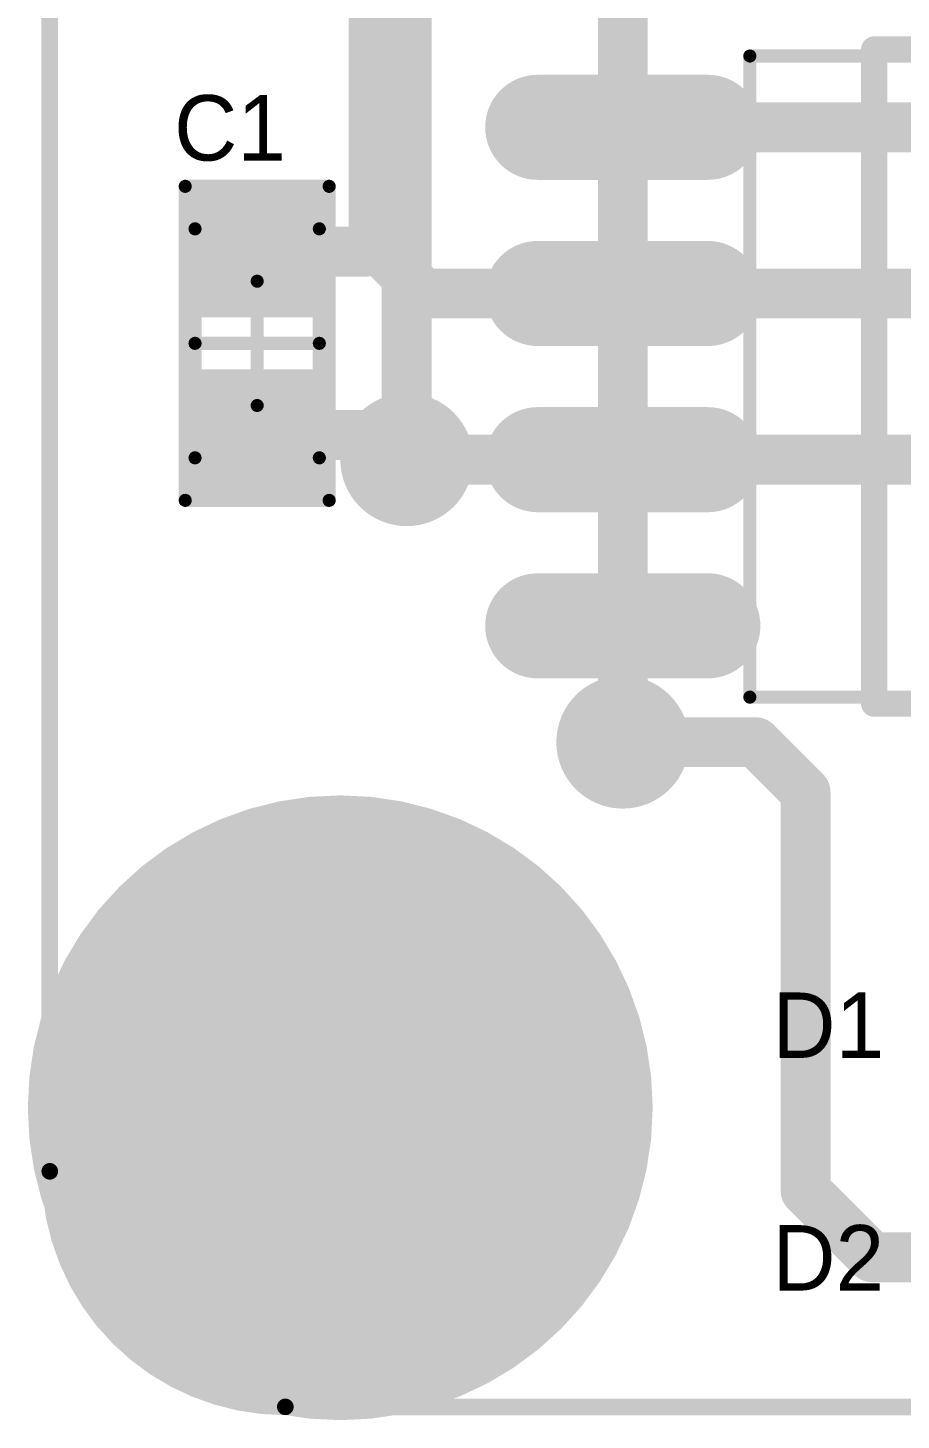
# Model space of a CAD drawing. Extents: x 0.706 to 1.29, y 0.996 to 1.636.
# Drawn here: x 0.706 to 0.9688, y 0.996 to 1.4149 of the extents above; entities that cross this region are included whole.
import ezdxf

# ---------------------------------------------------------------- set-up
doc = ezdxf.new("R2010")
doc.units = 0
doc.layers.get('0').update_dxf_attribs({"linetype": 'CONTINUOUS'})
for name, color, linetype in [('BOTTOMLAYER', 5, 'CONTINUOUS'), ('BOTTOMSOLDER', 6, 'CONTINUOUS'), ('MECHANICAL1', 6, 'CONTINUOUS'), ('MECHANICAL13', 56, 'CONTINUOUS'), ('MECHANICAL15', 56, 'CONTINUOUS'), ('MULTILAYER', 9, 'CONTINUOUS'), ('TOPLAYER', 1, 'CONTINUOUS'), ('TOPOVERLAY', 2, 'CONTINUOUS'), ('TOPPASTE', 8, 'CONTINUOUS'), ('TOPSOLDER', 216, 'CONTINUOUS')]:
    doc.layers.add(name, color=color, linetype=linetype)

# ---------------------------------------------------------------- blocks, each defined once
blk = doc.blocks.new('1608_0603__8')
at = {"layer": 'MECHANICAL13', "const_width": 0.003937}
for points in [[(-0.0344488, 0.0187009), (0.0344489, 0.0187009)], [(-0.0344488, 0.0187009), (-0.0344488, -0.0187007)], [(0.0344489, 0.0187009), (0.0344489, -0.0187007)], [(-0.0344488, -0.0187007), (0.0344489, -0.0187007)]]:
    blk.add_lwpolyline(points, dxfattribs=at)
at = {"layer": 'MECHANICAL13', "const_width": 0.0019685}
for points in [[(-0.035433, 0.0187009, 1), (-0.0334646, 0.0187009, 1)], [(-0.035433, 0.0187009, 1), (-0.0334646, 0.0187009, 1)], [(0.0334647, 0.0187009, 1), (0.0354331, 0.0187009, 1)], [(0.0334647, 0.0187009, 1), (0.0354331, 0.0187009, 1)], [(-0.035433, -0.0187007, 1), (-0.0334646, -0.0187007, 1)], [(-0.035433, -0.0187007, 1), (-0.0334646, -0.0187007, 1)], [(0.0334647, -0.0187007, 1), (0.0354331, -0.0187007, 1)], [(0.0334647, -0.0187007, 1), (0.0354331, -0.0187007, 1)]]:
    blk.add_lwpolyline(points, format="xyb", close=True, dxfattribs=at)
at = {"layer": 'MECHANICAL15', "const_width": 0.003937}
for points in [[(-0.047244, 0.0216536), (0.0472441, 0.0216536)], [(-0.047244, 0.0216536), (-0.047244, -0.0216535)], [(0.0472441, 0.0216536), (0.0472441, -0.0216535)], [(1e-07, 0.0187009), (1e-07, -0.0187007)], [(-0.0187007, 1e-07), (0.0187008, 1e-07)], [(-0.047244, -0.0216535), (0.0472441, -0.0216535)]]:
    blk.add_lwpolyline(points, dxfattribs=at)
at = {"layer": 'MECHANICAL15', "const_width": 0.0019685}
for points in [[(-0.0482282, 0.0216536, 1), (-0.0462598, 0.0216536, 1)], [(-0.0482282, 0.0216536, 1), (-0.0462598, 0.0216536, 1)], [(0.0462599, 0.0216536, 1), (0.0482283, 0.0216536, 1)], [(0.0462599, 0.0216536, 1), (0.0482283, 0.0216536, 1)], [(-0.0009841, 0.0187009, 1), (0.0009843, 0.0187009, 1)], [(-0.0196849, 1e-07, 1), (-0.0177165, 1e-07, 1)], [(0.0177166, 1e-07, 1), (0.019685, 1e-07, 1)], [(-0.0009841, -0.0187007, 1), (0.0009843, -0.0187007, 1)], [(-0.0482282, -0.0216535, 1), (-0.0462598, -0.0216535, 1)], [(-0.0482282, -0.0216535, 1), (-0.0462598, -0.0216535, 1)], [(0.0462599, -0.0216535, 1), (0.0482283, -0.0216535, 1)], [(0.0462599, -0.0216535, 1), (0.0482283, -0.0216535, 1)]]:
    blk.add_lwpolyline(points, format="xyb", close=True, dxfattribs=at)
at = {"layer": 'TOPLAYER'}
for points in [[(-0.011811, -0.0177164), (-0.011811, 0.0177166), (-0.043307, -0.0177164), (-0.043307, 0.0177166)], [(0.0433071, -0.0177164), (0.0433071, 0.0177166), (0.0118111, -0.0177164), (0.0118111, 0.0177166)]]:
    blk.add_solid(points, dxfattribs=at)
at = {"layer": 'TOPPASTE'}
for points in [[(-0.011811, -0.0177164), (-0.011811, 0.0177166), (-0.043307, -0.0177164), (-0.043307, 0.0177166)], [(0.0433071, -0.0177164), (0.0433071, 0.0177166), (0.0118111, -0.0177164), (0.0118111, 0.0177166)]]:
    blk.add_solid(points, dxfattribs=at)
at = {"layer": 'TOPSOLDER'}
for points in [[(-0.007811, -0.0217164), (-0.007811, 0.0217166), (-0.047307, -0.0217164), (-0.047307, 0.0217166)], [(0.0473071, -0.0217164), (0.0473071, 0.0217166), (0.0078111, -0.0217164), (0.0078111, 0.0217166)]]:
    blk.add_solid(points, dxfattribs=at)
blk = doc.blocks.new('SO_8_10')
at = {"layer": 'MECHANICAL13', "const_width": 0.003937}
for points in [[(0.076772, 0.0964572), (-0.076772, 0.0964572)], [(-0.076772, 0.0964572), (-0.076772, -0.0964568)], [(0.076772, 0.0964572), (0.076772, -0.0964568)], [(0.076772, -0.0964568), (-0.076772, -0.0964568)]]:
    blk.add_lwpolyline(points, dxfattribs=at)
at = {"layer": 'MECHANICAL13'}
for points, const_width in [([(-0.0777562, 0.0964572, 1), (-0.0757878, 0.0964572, 1)], 0.0019685), ([(-0.0777562, 0.0964572, 1), (-0.0757878, 0.0964572, 1)], 0.0019685), ([(0.0757878, 0.0964572, 1), (0.0777562, 0.0964572, 1)], 0.0019685), ([(0.0757878, 0.0964572, 1), (0.0777562, 0.0964572, 1)], 0.0019685), ([(-0.0216536, 0.0610236, 1), (-0.0610236, 0.0610236, 1)], 0.003937), ([(-0.0620078, 0.0610236, 1), (-0.0600394, 0.0610236, 1)], 0.0019685), ([(-0.0226378, 0.0610236, 1), (-0.0206694, 0.0610236, 1)], 0.0019685), ([(-0.0777562, -0.0964568, 1), (-0.0757878, -0.0964568, 1)], 0.0019685), ([(-0.0777562, -0.0964568, 1), (-0.0757878, -0.0964568, 1)], 0.0019685), ([(0.0757878, -0.0964568, 1), (0.0777562, -0.0964568, 1)], 0.0019685), ([(0.0757878, -0.0964568, 1), (0.0777562, -0.0964568, 1)], 0.0019685)]:
    blk.add_lwpolyline(points, format="xyb", close=True, dxfattribs=dict(at, const_width=const_width))
at = {"layer": 'MECHANICAL15', "const_width": 0.003937}
for points in [[(0, 0.0196852), (0, -0.0196848)], [(0.019686, -8e-07), (-0.019686, -8e-07)]]:
    blk.add_lwpolyline(points, dxfattribs=at)
at = {"layer": 'MECHANICAL15', "const_width": 0.0019685}
for points in [[(-0.0009842, 0.0196852, 1), (0.0009842, 0.0196852, 1)], [(-0.0206702, -8e-07, 1), (-0.0187018, -8e-07, 1)], [(0.0187018, -8e-07, 1), (0.0206702, -8e-07, 1)], [(-0.0009842, -0.0196848, 1), (0.0009842, -0.0196848, 1)]]:
    blk.add_lwpolyline(points, format="xyb", close=True, dxfattribs=at)
at = {"layer": 'TOPLAYER', "const_width": 0.023622}
for points in [[(-0.1405905, 0.075), (-0.0894095, 0.075)], [(0.0894095, 0.075), (0.1405905, 0.075)], [(-0.1405905, 0.025), (-0.0894095, 0.025)], [(0.0894095, 0.025), (0.1405905, 0.025)], [(-0.1405905, -0.025), (-0.0894095, -0.025)], [(0.0894095, -0.025), (0.1405905, -0.025)], [(-0.1405905, -0.075), (-0.0894095, -0.075)], [(0.0894095, -0.075), (0.1405905, -0.075)]]:
    blk.add_lwpolyline(points, dxfattribs=at)
at = {"layer": 'TOPLAYER', "const_width": 0.011811}
for points in [[(-0.146496, 0.075, 1), (-0.134685, 0.075, 1)], [(-0.095315, 0.075, 1), (-0.083504, 0.075, 1)], [(0.083504, 0.075, 1), (0.095315, 0.075, 1)], [(0.134685, 0.075, 1), (0.146496, 0.075, 1)], [(-0.146496, 0.025, 1), (-0.134685, 0.025, 1)], [(-0.095315, 0.025, 1), (-0.083504, 0.025, 1)], [(0.083504, 0.025, 1), (0.095315, 0.025, 1)], [(0.134685, 0.025, 1), (0.146496, 0.025, 1)], [(-0.146496, -0.025, 1), (-0.134685, -0.025, 1)], [(-0.095315, -0.025, 1), (-0.083504, -0.025, 1)], [(0.083504, -0.025, 1), (0.095315, -0.025, 1)], [(0.134685, -0.025, 1), (0.146496, -0.025, 1)], [(-0.146496, -0.075, 1), (-0.134685, -0.075, 1)], [(-0.095315, -0.075, 1), (-0.083504, -0.075, 1)], [(0.083504, -0.075, 1), (0.095315, -0.075, 1)], [(0.134685, -0.075, 1), (0.146496, -0.075, 1)]]:
    blk.add_lwpolyline(points, format="xyb", close=True, dxfattribs=at)
at = {"layer": 'TOPOVERLAY'}
for points, const_width in [([(-0.0875984, 0.1084646, 1), (-0.097441, 0.1084646, 1)], 0.0098425), ([(-0.0999016, 0.1084646, 1), (-0.0949804, 0.1084646, 1)], 0.0049212), ([(-0.090059, 0.1084646, 1), (-0.0851378, 0.1084646, 1)], 0.0049212), ([(-0.0413385, 0.0984252, 1), (-0.0374015, 0.0984252, 1)], 0.003937), ([(-0.0413385, 0.0984252, 1), (-0.0374015, 0.0984252, 1)], 0.003937), ([(0.0374015, 0.0984252, 1), (0.0413385, 0.0984252, 1)], 0.003937), ([(0.0374015, 0.0984252, 1), (0.0413385, 0.0984252, 1)], 0.003937), ([(-0.0413385, -0.0984248, 1), (-0.0374015, -0.0984248, 1)], 0.003937), ([(-0.0413385, -0.0984248, 1), (-0.0374015, -0.0984248, 1)], 0.003937), ([(0.0374015, -0.0984248, 1), (0.0413385, -0.0984248, 1)], 0.003937), ([(0.0374015, -0.0984248, 1), (0.0413385, -0.0984248, 1)], 0.003937)]:
    blk.add_lwpolyline(points, format="xyb", close=True, dxfattribs=dict(at, const_width=const_width))
at = {"layer": 'TOPOVERLAY', "const_width": 0.007874}
for points in [[(0.03937, 0.0984252), (-0.03937, 0.0984252)], [(-0.03937, 0.0984252), (-0.03937, -0.0984248)], [(0.03937, 0.0984252), (0.03937, -0.0984248)], [(0.03937, -0.0984248), (-0.03937, -0.0984248)]]:
    blk.add_lwpolyline(points, dxfattribs=at)
at = {"layer": 'TOPPASTE', "const_width": 0.023622}
for points in [[(-0.1405905, 0.075), (-0.0894095, 0.075)], [(0.0894095, 0.075), (0.1405905, 0.075)], [(-0.1405905, 0.025), (-0.0894095, 0.025)], [(0.0894095, 0.025), (0.1405905, 0.025)], [(-0.1405905, -0.025), (-0.0894095, -0.025)], [(0.0894095, -0.025), (0.1405905, -0.025)], [(-0.1405905, -0.075), (-0.0894095, -0.075)], [(0.0894095, -0.075), (0.1405905, -0.075)]]:
    blk.add_lwpolyline(points, dxfattribs=at)
at = {"layer": 'TOPPASTE', "const_width": 0.011811}
for points in [[(-0.146496, 0.075, 1), (-0.134685, 0.075, 1)], [(-0.095315, 0.075, 1), (-0.083504, 0.075, 1)], [(0.083504, 0.075, 1), (0.095315, 0.075, 1)], [(0.134685, 0.075, 1), (0.146496, 0.075, 1)], [(-0.146496, 0.025, 1), (-0.134685, 0.025, 1)], [(-0.095315, 0.025, 1), (-0.083504, 0.025, 1)], [(0.083504, 0.025, 1), (0.095315, 0.025, 1)], [(0.134685, 0.025, 1), (0.146496, 0.025, 1)], [(-0.146496, -0.025, 1), (-0.134685, -0.025, 1)], [(-0.095315, -0.025, 1), (-0.083504, -0.025, 1)], [(0.083504, -0.025, 1), (0.095315, -0.025, 1)], [(0.134685, -0.025, 1), (0.146496, -0.025, 1)], [(-0.146496, -0.075, 1), (-0.134685, -0.075, 1)], [(-0.095315, -0.075, 1), (-0.083504, -0.075, 1)], [(0.083504, -0.075, 1), (0.095315, -0.075, 1)], [(0.134685, -0.075, 1), (0.146496, -0.075, 1)]]:
    blk.add_lwpolyline(points, format="xyb", close=True, dxfattribs=at)
at = {"layer": 'TOPSOLDER', "const_width": 0.031622}
for points in [[(-0.1405905, 0.075), (-0.0894095, 0.075)], [(0.0894095, 0.075), (0.1405905, 0.075)], [(-0.1405905, 0.025), (-0.0894095, 0.025)], [(0.0894095, 0.025), (0.1405905, 0.025)], [(-0.1405905, -0.025), (-0.0894095, -0.025)], [(0.0894095, -0.025), (0.1405905, -0.025)], [(-0.1405905, -0.075), (-0.0894095, -0.075)], [(0.0894095, -0.075), (0.1405905, -0.075)]]:
    blk.add_lwpolyline(points, dxfattribs=at)
at = {"layer": 'TOPSOLDER', "const_width": 0.015811}
for points in [[(-0.148496, 0.075, 1), (-0.132685, 0.075, 1)], [(-0.097315, 0.075, 1), (-0.081504, 0.075, 1)], [(0.081504, 0.075, 1), (0.097315, 0.075, 1)], [(0.132685, 0.075, 1), (0.148496, 0.075, 1)], [(-0.148496, 0.025, 1), (-0.132685, 0.025, 1)], [(-0.097315, 0.025, 1), (-0.081504, 0.025, 1)], [(0.081504, 0.025, 1), (0.097315, 0.025, 1)], [(0.132685, 0.025, 1), (0.148496, 0.025, 1)], [(-0.148496, -0.025, 1), (-0.132685, -0.025, 1)], [(-0.097315, -0.025, 1), (-0.081504, -0.025, 1)], [(0.081504, -0.025, 1), (0.097315, -0.025, 1)], [(0.132685, -0.025, 1), (0.148496, -0.025, 1)], [(-0.148496, -0.075, 1), (-0.132685, -0.075, 1)], [(-0.097315, -0.075, 1), (-0.081504, -0.075, 1)], [(0.081504, -0.075, 1), (0.097315, -0.075, 1)], [(0.132685, -0.075, 1), (0.148496, -0.075, 1)]]:
    blk.add_lwpolyline(points, format="xyb", close=True, dxfattribs=at)

msp = doc.modelspace()

# ---------------------------------------------------------------- linework, layer by layer
at = {"layer": 'BOTTOMLAYER', "const_width": 0.015}
for points in [[(0.82, 1.285), (0.82, 1.565)], [(0.885, 1.2), (0.885, 1.535)]]:
    msp.add_lwpolyline(points, dxfattribs=at)
at = {"layer": 'BOTTOMLAYER'}
for points, const_width in [([(0.81, 1.285, 1), (0.83, 1.285, 1)], 0.02), ([(0.81625, 1.285, 1), (0.82375, 1.285, 1)], 0.0075), ([(0.875, 1.2, 1), (0.895, 1.2, 1)], 0.02), ([(0.88125, 1.2, 1), (0.88875, 1.2, 1)], 0.0075), ([(0.755, 1.09, 1), (0.845, 1.09, 1)], 0.09)]:
    msp.add_lwpolyline(points, format="xyb", close=True, dxfattribs=dict(at, const_width=const_width))
at = {"layer": 'BOTTOMSOLDER', "const_width": 0.094}
msp.add_lwpolyline([(0.753, 1.09, 1), (0.847, 1.09, 1)], format="xyb", close=True, dxfattribs=at)
at = {"layer": 'MECHANICAL1', "const_width": 0.005}
for points in [[(0.7125983, 1.0708662), (0.7125983, 1.5039373)], [(0.7834644, 1), (1.2165356, 1)]]:
    msp.add_lwpolyline(points, dxfattribs=at)
msp.add_lwpolyline([(0.7834644, 1, -0.414213562372877), (0.7125982, 1.0708662)], format="xyb", dxfattribs=at)
at = {"layer": 'MECHANICAL1', "const_width": 0.0025}
for points in [[(0.7113482, 1.0708662, 1), (0.7138482, 1.0708662, 1)], [(0.7113483, 1.0708662, 1), (0.7138483, 1.0708662, 1)], [(0.7822144, 1, 1), (0.7847144, 1, 1)], [(0.7822144, 1, 1), (0.7847144, 1, 1)]]:
    msp.add_lwpolyline(points, format="xyb", close=True, dxfattribs=at)
at = {"layer": 'MULTILAYER'}
for points, const_width in [([(0.81, 1.285, 1), (0.83, 1.285, 1)], 0.02), ([(0.875, 1.2, 1), (0.895, 1.2, 1)], 0.02), ([(0.755, 1.09, 1), (0.845, 1.09, 1)], 0.09)]:
    msp.add_lwpolyline(points, format="xyb", close=True, dxfattribs=dict(at, const_width=const_width))
at = {"layer": 'TOPLAYER', "const_width": 0.015}
for points in [[(0.81, 1.35), (0.81, 1.445)], [(0.885, 1.385), (1.02, 1.385)], [(0.81, 1.35), (0.81, 1.365)], [(0.8075591, 1.3475591), (0.81, 1.35)], [(0.81, 1.35), (0.825, 1.335)], [(0.7749999, 1.3475591), (0.8075591, 1.3475591)], [(0.825, 1.335), (0.885, 1.335)], [(0.885, 1.335), (1.03, 1.335)], [(0.7749999, 1.292441), (0.812559, 1.292441)], [(0.812559, 1.292441), (0.82, 1.285)], [(0.82, 1.285), (0.885, 1.285)], [(0.885, 1.285), (1, 1.285)], [(0.885, 1.2), (0.885, 1.235)], [(0.885, 1.19), (0.885, 1.2)], [(0.89, 1.195), (0.895, 1.2)], [(0.895, 1.2), (0.925, 1.2)], [(0.925, 1.2), (0.94, 1.185)], [(0.885, 1.19), (0.89, 1.195)], [(0.94, 1.065), (0.94, 1.185)], [(0.94, 1.065), (0.96, 1.045)], [(0.96, 1.045), (0.99, 1.045)]]:
    msp.add_lwpolyline(points, dxfattribs=at)
at = {"layer": 'TOPLAYER'}
for points, const_width in [([(0.88125, 1.385, 1), (0.88875, 1.385, 1)], 0.0075), ([(0.80625, 1.365, 1), (0.81375, 1.365, 1)], 0.0075), ([(0.80625, 1.35, 1), (0.81375, 1.35, 1)], 0.0075), ([(0.80625, 1.35, 1), (0.81375, 1.35, 1)], 0.0075), ([(0.80625, 1.35, 1), (0.81375, 1.35, 1)], 0.0075), ([(0.80625, 1.35, 1), (0.81375, 1.35, 1)], 0.0075), ([(0.7712499, 1.3475591, 1), (0.7787499, 1.3475591, 1)], 0.0075), ([(0.8038091, 1.3475591, 1), (0.8113091, 1.3475591, 1)], 0.0075), ([(0.8038091, 1.3475591, 1), (0.8113091, 1.3475591, 1)], 0.0075), ([(0.82125, 1.335, 1), (0.82875, 1.335, 1)], 0.0075), ([(0.82125, 1.335, 1), (0.82875, 1.335, 1)], 0.0075), ([(0.88125, 1.335, 1), (0.88875, 1.335, 1)], 0.0075), ([(0.88125, 1.335, 1), (0.88875, 1.335, 1)], 0.0075), ([(0.81, 1.285, 1), (0.83, 1.285, 1)], 0.02), ([(0.7712499, 1.292441, 1), (0.7787499, 1.292441, 1)], 0.0075), ([(0.808809, 1.292441, 1), (0.816309, 1.292441, 1)], 0.0075), ([(0.808809, 1.292441, 1), (0.816309, 1.292441, 1)], 0.0075), ([(0.81625, 1.285, 1), (0.82375, 1.285, 1)], 0.0075), ([(0.81625, 1.285, 1), (0.82375, 1.285, 1)], 0.0075), ([(0.88125, 1.285, 1), (0.88875, 1.285, 1)], 0.0075), ([(0.88125, 1.285, 1), (0.88875, 1.285, 1)], 0.0075), ([(0.88125, 1.235, 1), (0.88875, 1.235, 1)], 0.0075), ([(0.875, 1.2, 1), (0.895, 1.2, 1)], 0.02), ([(0.88125, 1.2, 1), (0.88875, 1.2, 1)], 0.0075), ([(0.88125, 1.2, 1), (0.88875, 1.2, 1)], 0.0075), ([(0.89125, 1.2, 1), (0.89875, 1.2, 1)], 0.0075), ([(0.89125, 1.2, 1), (0.89875, 1.2, 1)], 0.0075), ([(0.92125, 1.2, 1), (0.92875, 1.2, 1)], 0.0075), ([(0.92125, 1.2, 1), (0.92875, 1.2, 1)], 0.0075), ([(0.88625, 1.195, 1), (0.89375, 1.195, 1)], 0.0075), ([(0.88625, 1.195, 1), (0.89375, 1.195, 1)], 0.0075), ([(0.88125, 1.19, 1), (0.88875, 1.19, 1)], 0.0075), ([(0.88125, 1.19, 1), (0.88875, 1.19, 1)], 0.0075), ([(0.93625, 1.185, 1), (0.94375, 1.185, 1)], 0.0075), ([(0.93625, 1.185, 1), (0.94375, 1.185, 1)], 0.0075), ([(0.755, 1.09, 1), (0.845, 1.09, 1)], 0.09), ([(0.93625, 1.065, 1), (0.94375, 1.065, 1)], 0.0075), ([(0.93625, 1.065, 1), (0.94375, 1.065, 1)], 0.0075), ([(0.95625, 1.045, 1), (0.96375, 1.045, 1)], 0.0075), ([(0.95625, 1.045, 1), (0.96375, 1.045, 1)], 0.0075)]:
    msp.add_lwpolyline(points, format="xyb", close=True, dxfattribs=dict(at, const_width=const_width))
at = {"layer": 'TOPSOLDER', "const_width": 0.094}
msp.add_lwpolyline([(0.753, 1.09, 1), (0.847, 1.09, 1)], format="xyb", close=True, dxfattribs=at)

# ---------------------------------------------------------------- block references
for name, p, rotation in [('SO_8_10', (1, 1.31), 180), ('1608_0603__8', (0.775, 1.32), 90)]:
    msp.add_blockref(name, p, dxfattribs=dict(rotation=rotation))

# ---------------------------------------------------------------- texts
at = {"layer": 'TOPOVERLAY'}
for s, p in [('C1', (0.75, 1.375)), ('D1', (0.93, 1.105)), ('D2', (0.93, 1.035))]:
    msp.add_text(s, height=0.019685, rotation=359.9999999998294, dxfattribs=at).set_placement(p)

doc.saveas('drawing.dxf')
